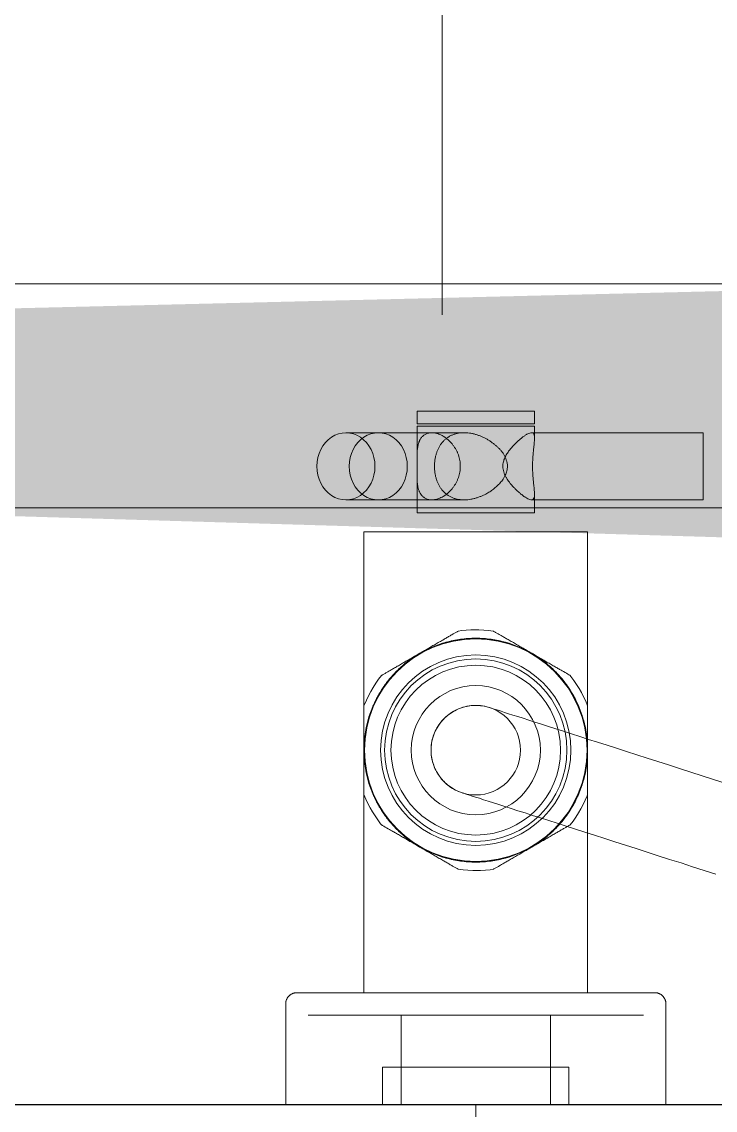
# Model space of a CAD drawing. Header units: metres. Extents: x 149 to 429, y -3 to 162.
# Drawn here: x 361.5015 to 361.5945, y 80.5949 to 80.7408 of the extents above; entities that cross this region are included whole.
import ezdxf

# ---------------------------------------------------------------- set-up
doc = ezdxf.new("R2010")
doc.units = ezdxf.units.M
doc.layers.add('1053_ARQ_BASE_MATADOURO_dwg', color=7, linetype='Continuous', lineweight=5, true_color=0x767676)
for name, color, linetype, lineweight in [('A-EQUIPAMENTOS', 7, 'Continuous', 5), ('A-PAREDE', 7, 'Continuous', 30), ('A-WALL', 7, 'Continuous', 9), ('A_lay', 7, 'Continuous', 5), ('P-PIPE', 7, 'Continuous', 5), ('P-PIPE-CNTR', 7, 'Continuous', 5), ('P-SANR-FIXT', 7, 'Continuous', 5)]:
    doc.layers.add(name, color=color, linetype=linetype, lineweight=lineweight)

# ---------------------------------------------------------------- blocks, each defined once
blk = doc.blocks.new('UT_Ducha higiênica - UT_Ducha higiênica-3627536-TÉRREO 1_20 - Dependente 2')
at = {"layer": 'P-SANR-FIXT', "color": 9, "true_color": 0xc0c0c0}
for p, q in [((-0.00787, 0.09294), (-0.00787, 0.09124)), ((-0.00787, 0.09294), (0.00787, 0.09294)), ((-0.00787, 0.09294), (0.00787, 0.09294)), ((0.00787, 0.09124), (0.00787, 0.09294)), ((-0.00787, 0.09124), (0.00787, 0.09124)), ((-0.00787, 0.09124), (0.00787, 0.09124)), ((-0.00787, 0.0909), (-0.00787, 0.0868)), ((-0.00787, 0.0909), (0.00787, 0.0909)), ((-0.00787, 0.0909), (0.00787, 0.0909)), ((-0.00692, 0.09124), (0.00692, 0.09124)), ((-0.00692, 0.09124), (0.00692, 0.09124)), ((0.00787, 0.08928), (0.00787, 0.0909)), ((-0.0059, 0.09004), (-0.01742, 0.09004)), ((-0.00157, 0.09004), (-0.01308, 0.09004)), ((0.0305, 0.09004), (0.00747, 0.09004)), ((0.0305, 0.08554), (0.0305, 0.09004)), ((0.0305, 0.08104), (0.0305, 0.08554)), ((-0.00787, 0.08428), (-0.00787, 0.0793)), ((0.00787, 0.0793), (0.00787, 0.0818)), ((-0.01742, 0.08104), (-0.0059, 0.08104)), ((-0.01308, 0.08104), (-0.00157, 0.08104)), ((0.00747, 0.08104), (0.0305, 0.08104)), ((-0.00787, 0.0793), (0.00787, 0.0793)), ((-0.00787, 0.0793), (0.00787, 0.0793)), ((-0.007, 0.0793), (0.007, 0.0793)), ((-0.007, 0.0793), (0.007, 0.0793)), ((-0.015, 0.07677), (-0.015, 0.0475)), ((0.015, 0.07677), (-0.015, 0.07677)), ((0.015, 0.07677), (-0.015, 0.07677)), ((-0.007, 0.07677), (0.007, 0.07677)), ((-0.007, 0.07677), (0.007, 0.07677)), ((0.015, 0.0475), (0.015, 0.07677)), ((-0.015, 0.0475), (-0.015, 0.015)), ((0.015, 0.015), (0.015, 0.0475)), ((-0.015, 0.015), (0.015, 0.015)), ((-0.015, 0.015), (0.015, 0.015)), ((-0.0255, 0.0135), (-0.0255, 0)), ((0.0255, 0), (0.0255, 0.0135)), ((-0.0225, 0.012), (0.0225, 0.012)), ((-0.0225, 0.012), (0.0225, 0.012)), ((-0.01, 0.012), (-0.01, 0)), ((0.01, 0.012), (-0.01, 0.012)), ((0.01, 0.012), (-0.01, 0.012)), ((0.01, 0), (0.01, 0.012)), ((-0.0125, 0.005), (-0.0125, 0)), ((0.0125, 0.005), (-0.0125, 0.005)), ((0.0125, 0.005), (-0.0125, 0.005)), ((0.0125, 0), (0.0125, 0.005)), ((-0.0125, 0), (0.0125, 0)), ((-0.0125, 0), (0.0125, 0)), ((-0.0255, 0), (0.0255, 0)), ((-0.0255, 0), (0.0255, 0)), ((-0.0225, 0), (0.0225, 0)), ((-0.0225, 0), (0.0225, 0)), ((-0.01, 0), (0.01, 0)), ((-0.01, 0), (0.01, 0))]:
    blk.add_line(p, q, dxfattribs=at)
at = {"layer": 'P-SANR-FIXT', "color": 9, "true_color": 0xc0c0c0, "flags": 128}
for points in [[(0, 0.06364), (-0.00065, 0.06362), (-0.00129, 0.06358), (-0.00193, 0.06352), (-0.00234, 0.06346)], [(0.00234, 0.06346), (0.0017, 0.06355), (0.00106, 0.0636), (0.00041, 0.06363), (0, 0.06364)], [(-0.01266, 0.05751), (-0.01305, 0.057), (-0.01341, 0.05647), (-0.01376, 0.05592), (-0.01409, 0.05537), (-0.01439, 0.0548), (-0.01467, 0.05421), (-0.01493, 0.05362), (-0.015, 0.05345)], [(0.015, 0.05345), (0.01475, 0.05405), (0.01447, 0.05463), (0.01418, 0.05521), (0.01386, 0.05577), (0.01351, 0.05632), (0.01315, 0.05685), (0.01277, 0.05737), (0.01266, 0.05751)], [(-0.006, 0.0475), (-0.006, 0.04774), (-0.00598, 0.04798), (-0.00596, 0.04822), (-0.00592, 0.04846), (-0.00588, 0.04869), (-0.00583, 0.04893), (-0.00577, 0.04916), (-0.0057, 0.04939), (-0.00562, 0.04961), (-0.00553, 0.04984), (-0.00543, 0.05006), (-0.00532, 0.05027), (-0.00521, 0.05048), (-0.00508, 0.05069), (-0.00495, 0.05089), (-0.00481, 0.05108), (-0.00467, 0.05127), (-0.00451, 0.05146), (-0.00435, 0.05163), (-0.00418, 0.0518), (-0.004, 0.05197), (-0.00382, 0.05212), (-0.00363, 0.05227), (-0.00344, 0.05242), (-0.00324, 0.05255), (-0.00304, 0.05267), (-0.00283, 0.05279), (-0.00261, 0.0529), (-0.0024, 0.053), (-0.00217, 0.05309), (-0.00195, 0.05317), (-0.00172, 0.05325), (-0.00149, 0.05331), (-0.00126, 0.05337), (-0.00102, 0.05341), (-0.00078, 0.05345), (-0.00054, 0.05348), (-0.0003, 0.05349), (-0.00006, 0.0535), (0.00018, 0.0535), (0.00041, 0.05349), (0.00065, 0.05346), (0.00089, 0.05343), (0.00113, 0.05339), (0.00136, 0.05334), (0.0016, 0.05328), (0.00183, 0.05322)], [(0.00183, 0.05321), (0.00186, 0.0532), (0.00196, 0.05317), (0.00212, 0.05312), (0.00234, 0.05305), (0.00263, 0.05296), (0.00298, 0.05285), (0.00339, 0.05272), (0.00386, 0.05256), (0.00439, 0.05239), (0.00499, 0.0522), (0.00564, 0.05199), (0.00635, 0.05177), (0.00712, 0.05152), (0.00794, 0.05126), (0.00882, 0.05098), (0.00975, 0.05068), (0.01073, 0.05036), (0.01176, 0.05003), (0.01284, 0.04969), (0.01396, 0.04933), (0.01513, 0.04895), (0.01634, 0.04857), (0.0176, 0.04816), (0.01889, 0.04775), (0.02022, 0.04732), (0.02158, 0.04689), (0.02298, 0.04644), (0.0244, 0.04598), (0.02586, 0.04552), (0.02734, 0.04504), (0.02884, 0.04456), (0.03036, 0.04408), (0.0319, 0.04358), (0.03346, 0.04308)], [(-0.00183, 0.04179), (-0.00206, 0.04186), (-0.00228, 0.04195), (-0.0025, 0.04205), (-0.00272, 0.04215), (-0.00293, 0.04226), (-0.00314, 0.04238), (-0.00334, 0.04251), (-0.00353, 0.04265), (-0.00373, 0.0428), (-0.00391, 0.04295), (-0.00409, 0.04311), (-0.00426, 0.04328), (-0.00443, 0.04345), (-0.00459, 0.04363), (-0.00474, 0.04382), (-0.00488, 0.04401), (-0.00502, 0.04421), (-0.00514, 0.04441), (-0.00526, 0.04462), (-0.00537, 0.04483), (-0.00548, 0.04505), (-0.00557, 0.04527), (-0.00565, 0.04549), (-0.00573, 0.04572), (-0.0058, 0.04595), (-0.00585, 0.04619), (-0.0059, 0.04642), (-0.00594, 0.04666), (-0.00597, 0.0469), (-0.00599, 0.04714), (-0.006, 0.04738), (-0.006, 0.0475)], [(-0.015, 0.04155), (-0.01475, 0.04095), (-0.01447, 0.04037), (-0.01418, 0.03979), (-0.01386, 0.03923), (-0.01351, 0.03868), (-0.01315, 0.03815), (-0.01277, 0.03763), (-0.01266, 0.03749)], [(0.03222, 0.03088), (0.03065, 0.03138), (0.02908, 0.03188), (0.02753, 0.03238), (0.026, 0.03287), (0.02448, 0.03336), (0.02299, 0.03384), (0.02152, 0.03431), (0.02008, 0.03477), (0.01867, 0.03522), (0.01729, 0.03566), (0.01594, 0.03609), (0.01463, 0.03651), (0.01336, 0.03692), (0.01212, 0.03732), (0.01093, 0.0377), (0.00978, 0.03807), (0.00867, 0.03842), (0.00762, 0.03876), (0.00661, 0.03908), (0.00565, 0.03939), (0.00475, 0.03968), (0.00389, 0.03995), (0.0031, 0.04021), (0.00236, 0.04045), (0.00167, 0.04066), (0.00105, 0.04086), (0.00048, 0.04105), (-0.00002, 0.04121), (-0.00047, 0.04135), (-0.00085, 0.04147), (-0.00117, 0.04158), (-0.00143, 0.04166), (-0.00162, 0.04172), (-0.00175, 0.04176), (-0.00182, 0.04178)], [(0.01266, 0.03749), (0.01305, 0.038), (0.01341, 0.03853), (0.01376, 0.03908), (0.01409, 0.03963), (0.01439, 0.0402), (0.01467, 0.04079), (0.01493, 0.04138), (0.015, 0.04155)], [(-0.00234, 0.03154), (-0.0017, 0.03145), (-0.00106, 0.0314), (-0.00041, 0.03137), (0, 0.03136)], [(0, 0.03136), (0.00065, 0.03138), (0.00129, 0.03142), (0.00193, 0.03148), (0.00234, 0.03154)], [(-0.0255, 0.0135), (-0.0255, 0.01356), (-0.0255, 0.01362), (-0.02549, 0.01368), (-0.02548, 0.01374), (-0.02547, 0.0138), (-0.02546, 0.01386), (-0.02544, 0.01391), (-0.02542, 0.01397), (-0.0254, 0.01403), (-0.02538, 0.01408), (-0.02536, 0.01414), (-0.02533, 0.01419), (-0.0253, 0.01425), (-0.02527, 0.0143), (-0.02524, 0.01435), (-0.0252, 0.0144), (-0.02517, 0.01444), (-0.02513, 0.01449), (-0.02509, 0.01453), (-0.02505, 0.01458), (-0.025, 0.01462), (-0.02496, 0.01466), (-0.02491, 0.01469), (-0.02486, 0.01473), (-0.02481, 0.01476), (-0.02476, 0.01479), (-0.02471, 0.01482), (-0.02465, 0.01485), (-0.0246, 0.01488), (-0.02454, 0.0149), (-0.02449, 0.01492), (-0.02443, 0.01494), (-0.02437, 0.01495), (-0.02431, 0.01497), (-0.02425, 0.01498), (-0.0242, 0.01499), (-0.02414, 0.01499), (-0.02408, 0.015), (-0.02402, 0.015)], [(0.02398, 0.015), (0.02392, 0.015), (0.02383, 0.015), (0.02369, 0.015), (0.02352, 0.015), (0.02331, 0.015), (0.02307, 0.015), (0.02278, 0.015), (0.02246, 0.015), (0.02211, 0.015), (0.02171, 0.015), (0.02129, 0.015), (0.02083, 0.015), (0.02033, 0.015), (0.01981, 0.015), (0.01925, 0.015), (0.01866, 0.015), (0.01804, 0.015), (0.0174, 0.015), (0.01672, 0.015), (0.01602, 0.015), (0.01529, 0.015), (0.01454, 0.015), (0.01376, 0.015), (0.01297, 0.015), (0.01215, 0.015), (0.01131, 0.015), (0.01046, 0.015), (0.00958, 0.015), (0.0087, 0.015), (0.0078, 0.015), (0.00688, 0.015), (0.00596, 0.015), (0.00502, 0.015), (0.00408, 0.015), (0.00313, 0.015), (0.00218, 0.015), (0.00122, 0.015), (0.00026, 0.015), (-0.0007, 0.015), (-0.00166, 0.015), (-0.00262, 0.015), (-0.00357, 0.015), (-0.00451, 0.015), (-0.00545, 0.015), (-0.00638, 0.015), (-0.0073, 0.015), (-0.00821, 0.015), (-0.00911, 0.015), (-0.00999, 0.015), (-0.01085, 0.015), (-0.0117, 0.015), (-0.01253, 0.015), (-0.01334, 0.015), (-0.01412, 0.015), (-0.01489, 0.015), (-0.01563, 0.015), (-0.01635, 0.015), (-0.01704, 0.015), (-0.0177, 0.015), (-0.01833, 0.015), (-0.01894, 0.015), (-0.01951, 0.015), (-0.02005, 0.015), (-0.02057, 0.015), (-0.02104, 0.015), (-0.02149, 0.015), (-0.0219, 0.015), (-0.02227, 0.015), (-0.02261, 0.015), (-0.02292, 0.015), (-0.02318, 0.015), (-0.02341, 0.015), (-0.02361, 0.015), (-0.02376, 0.015), (-0.02388, 0.015), (-0.02395, 0.015), (-0.02399, 0.015)], [(-0.02398, 0.015), (-0.02392, 0.015), (-0.02383, 0.015), (-0.02369, 0.015), (-0.02352, 0.015), (-0.02331, 0.015), (-0.02307, 0.015), (-0.02278, 0.015), (-0.02246, 0.015), (-0.02211, 0.015), (-0.02171, 0.015), (-0.02129, 0.015), (-0.02083, 0.015), (-0.02033, 0.015), (-0.01981, 0.015), (-0.01925, 0.015), (-0.01866, 0.015), (-0.01804, 0.015), (-0.0174, 0.015), (-0.01672, 0.015), (-0.01602, 0.015), (-0.01529, 0.015), (-0.01454, 0.015), (-0.01376, 0.015), (-0.01297, 0.015), (-0.01215, 0.015), (-0.01131, 0.015), (-0.01046, 0.015), (-0.00958, 0.015), (-0.0087, 0.015), (-0.0078, 0.015), (-0.00688, 0.015), (-0.00596, 0.015), (-0.00502, 0.015), (-0.00408, 0.015), (-0.00313, 0.015), (-0.00218, 0.015), (-0.00122, 0.015), (-0.00026, 0.015), (0.0007, 0.015), (0.00166, 0.015), (0.00262, 0.015), (0.00357, 0.015), (0.00451, 0.015), (0.00545, 0.015), (0.00638, 0.015), (0.0073, 0.015), (0.00821, 0.015), (0.00911, 0.015), (0.00999, 0.015), (0.01085, 0.015), (0.0117, 0.015), (0.01253, 0.015), (0.01334, 0.015), (0.01412, 0.015), (0.01489, 0.015), (0.01563, 0.015), (0.01635, 0.015), (0.01704, 0.015), (0.0177, 0.015), (0.01833, 0.015), (0.01894, 0.015), (0.01951, 0.015), (0.02005, 0.015), (0.02057, 0.015), (0.02104, 0.015), (0.02149, 0.015), (0.0219, 0.015), (0.02227, 0.015), (0.02261, 0.015), (0.02292, 0.015), (0.02318, 0.015), (0.02341, 0.015), (0.02361, 0.015), (0.02376, 0.015), (0.02388, 0.015), (0.02395, 0.015), (0.02399, 0.015)], [(0.024, 0.015), (0.02406, 0.015), (0.02412, 0.015), (0.02418, 0.01499), (0.02424, 0.01498), (0.0243, 0.01497), (0.02436, 0.01496), (0.02441, 0.01494), (0.02447, 0.01492), (0.02453, 0.0149), (0.02458, 0.01488), (0.02464, 0.01486), (0.02469, 0.01483), (0.02475, 0.0148), (0.0248, 0.01477), (0.02485, 0.01474), (0.0249, 0.0147), (0.02494, 0.01467), (0.02499, 0.01463), (0.02503, 0.01459), (0.02508, 0.01455), (0.02512, 0.0145), (0.02516, 0.01446), (0.02519, 0.01441), (0.02523, 0.01436), (0.02526, 0.01431), (0.02529, 0.01426), (0.02532, 0.01421), (0.02535, 0.01415), (0.02538, 0.0141), (0.0254, 0.01404), (0.02542, 0.01399), (0.02544, 0.01393), (0.02545, 0.01387), (0.02547, 0.01381), (0.02548, 0.01375), (0.02549, 0.0137), (0.02549, 0.01364), (0.0255, 0.01358), (0.0255, 0.01352)]]:
    blk.add_lwpolyline(points, dxfattribs=at)
at = {"layer": 'P-SANR-FIXT', "color": 9, "true_color": 0xc0c0c0}
for radius, start, end in [(0.015, 90, 270), (0.015, 90, 270), (0.01492, 90, 270), (0.01492, 90, 270), (0.015, 270, 90), (0.015, 270, 90), (0.01492, 270, 90), (0.01492, 270, 90), (0.01276, 90, 270), (0.01276, 90, 270), (0.01276, 270, 90), (0.01276, 270, 90), (0.01223, 90, 270), (0.01223, 90, 270), (0.01138, 90, 270), (0.01138, 90, 270), (0.01223, 270, 90), (0.01223, 270, 90), (0.01138, 270, 90), (0.01138, 270, 90), (0.00866, 90, 270), (0.00866, 90, 270), (0.00866, 270, 90), (0.00866, 270, 90), (0.006, 90, 180), (0.006, 0, 90), (0.006, 180, 270), (0.006, 270, 360)]:
    blk.add_arc((0, 0.0475), radius, start, end, dxfattribs=at)
for centre, start_param, end_param in [((-0.01742, 0.08554), 4.712389, 7.853982), ((-0.01308, 0.08554), 4.712389, 7.853982), ((-0.01742, 0.08554), 1.570796, 4.712389), ((-0.01308, 0.08554), 1.570796, 4.712389)]:
    blk.add_ellipse(centre, major_axis=(0, 0.0045), ratio=0.866025, start_param=start_param, end_param=end_param, dxfattribs=at)
for points, knots in [([(-0.00787, 0.0868), (-0.00788, 0.08702), (-0.00788, 0.08733), (-0.00785, 0.08772), (-0.00781, 0.08799), (-0.00777, 0.08825), (-0.00772, 0.08849), (-0.00766, 0.08868), (-0.00761, 0.08882), (-0.00757, 0.08893), (-0.00752, 0.08903), (-0.00745, 0.08916), (-0.00736, 0.08931), (-0.00723, 0.08948), (-0.00707, 0.08963), (-0.0069, 0.08976), (-0.00672, 0.08987), (-0.00652, 0.08995), (-0.00629, 0.09001), (-0.00605, 0.09004), (-0.00571, 0.09005), (-0.00525, 0.08998), (-0.00477, 0.0898), (-0.00443, 0.08962), (-0.00423, 0.0895), (-0.00405, 0.08937), (-0.00382, 0.08919), (-0.00355, 0.08895), (-0.00333, 0.08873), (-0.00317, 0.08854), (-0.00306, 0.0884), (-0.00295, 0.08824), (-0.00281, 0.08803), (-0.00264, 0.08776), (-0.00247, 0.08742), (-0.00233, 0.08706), (-0.00222, 0.08669), (-0.00211, 0.08619), (-0.00208, 0.0858), (-0.00208, 0.08554)], [0, 0, 0, 0, 0.055556, 0.083333, 0.111111, 0.138889, 0.166667, 0.194444, 0.208333, 0.222222, 0.236111, 0.25, 0.277778, 0.305556, 0.333333, 0.361111, 0.388889, 0.416667, 0.444444, 0.472222, 0.5, 0.555556, 0.611111, 0.638889, 0.652778, 0.666667, 0.694444, 0.722222, 0.75, 0.763889, 0.777778, 0.791667, 0.805556, 0.833333, 0.861111, 0.888889, 0.916667, 0.944444, 1, 1, 1, 1]), ([(0.00426, 0.08554), (0.00424, 0.08583), (0.00415, 0.08624), (0.00398, 0.08669), (0.00386, 0.08694), (0.00376, 0.08712), (0.00366, 0.08729), (0.0035, 0.08751), (0.00328, 0.08776), (0.00304, 0.08801), (0.00285, 0.08819), (0.00269, 0.08833), (0.00254, 0.08846), (0.00232, 0.08863), (0.00205, 0.08883), (0.00176, 0.08902), (0.00152, 0.08916), (0.00133, 0.08926), (0.00115, 0.08936), (0.00089, 0.08948), (0.00057, 0.08962), (0.00017, 0.08976), (-0.00024, 0.08988), (-0.00065, 0.08997), (-0.00121, 0.09004), (-0.00191, 0.09006), (-0.00257, 0.08994), (-0.00308, 0.08978), (-0.00344, 0.08961), (-0.00377, 0.08942), (-0.00407, 0.08918), (-0.00431, 0.08896), (-0.00448, 0.08877), (-0.0046, 0.08861), (-0.00472, 0.08846), (-0.00486, 0.08824), (-0.00502, 0.08795), (-0.00518, 0.08758), (-0.00531, 0.0872), (-0.00542, 0.0868), (-0.00552, 0.08625), (-0.00554, 0.08583), (-0.00554, 0.08554)], [0, 0, 0, 0, 0.055556, 0.083333, 0.097222, 0.111111, 0.125, 0.138889, 0.166667, 0.194444, 0.208333, 0.222222, 0.236111, 0.25, 0.277778, 0.305556, 0.319444, 0.333333, 0.347222, 0.361111, 0.388889, 0.416667, 0.444444, 0.472222, 0.5, 0.555556, 0.611111, 0.638889, 0.666667, 0.694444, 0.722222, 0.75, 0.763889, 0.777778, 0.791667, 0.805556, 0.833333, 0.861111, 0.888889, 0.916667, 0.944444, 1, 1, 1, 1]), ([(0.00361, 0.08554), (0.00363, 0.08575), (0.00367, 0.08605), (0.00378, 0.08643), (0.00388, 0.0867), (0.00401, 0.08696), (0.00416, 0.0872), (0.00432, 0.08744), (0.00449, 0.08766), (0.00466, 0.08788), (0.00483, 0.08808), (0.00501, 0.08828), (0.00519, 0.08847), (0.00537, 0.08865), (0.00555, 0.08882), (0.00573, 0.08898), (0.0059, 0.08913), (0.00607, 0.08928), (0.00624, 0.08941), (0.0064, 0.08953), (0.00656, 0.08964), (0.00671, 0.08975), (0.00691, 0.08986), (0.00713, 0.08997), (0.00737, 0.09004), (0.00763, 0.09005), (0.00783, 0.08986), (0.00788, 0.08951), (0.00787, 0.08928)], [0, 0, 0, 0, 0.055556, 0.083333, 0.111111, 0.138889, 0.166667, 0.194444, 0.222222, 0.25, 0.277778, 0.305556, 0.333333, 0.361111, 0.388889, 0.416667, 0.444444, 0.472222, 0.5, 0.527778, 0.555556, 0.583333, 0.611111, 0.666667, 0.722222, 0.777778, 0.888889, 1, 1, 1, 1]), ([(0.00787, 0.08928), (0.00787, 0.08918), (0.00786, 0.08896), (0.00784, 0.08864), (0.00781, 0.08836), (0.00779, 0.08814), (0.00776, 0.0879), (0.00774, 0.08767), (0.00771, 0.08742), (0.00768, 0.08708), (0.00763, 0.08646), (0.00762, 0.08591), (0.00762, 0.08554)], [0, 0, 0, 0, 0.125, 0.25, 0.3125, 0.375, 0.4375, 0.5, 0.5625, 0.625, 0.75, 1, 1, 1, 1]), ([(-0.00208, 0.08554), (-0.00208, 0.08528), (-0.00211, 0.0849), (-0.00222, 0.08439), (-0.00233, 0.08403), (-0.00247, 0.08367), (-0.00264, 0.08332), (-0.00281, 0.08305), (-0.00295, 0.08284), (-0.00306, 0.08269), (-0.00317, 0.08254), (-0.00333, 0.08235), (-0.00355, 0.08213), (-0.00377, 0.08193), (-0.00395, 0.08179), (-0.00409, 0.08168), (-0.00423, 0.08159), (-0.00443, 0.08147), (-0.00477, 0.08129), (-0.00525, 0.08111), (-0.00571, 0.08104), (-0.00605, 0.08104), (-0.00629, 0.08108), (-0.00652, 0.08113), (-0.00672, 0.08122), (-0.00687, 0.08131), (-0.00699, 0.08139), (-0.00709, 0.08147), (-0.00719, 0.08157), (-0.00733, 0.08173), (-0.00744, 0.08191), (-0.00754, 0.0821), (-0.00764, 0.08231), (-0.00772, 0.08259), (-0.00778, 0.08289), (-0.00782, 0.08316), (-0.00786, 0.08344), (-0.00788, 0.08381), (-0.00788, 0.08412), (-0.00787, 0.08428)], [0, 0, 0, 0, 0.055556, 0.083333, 0.111111, 0.138889, 0.166667, 0.194444, 0.208333, 0.222222, 0.236111, 0.25, 0.277778, 0.305556, 0.319444, 0.333333, 0.347222, 0.361111, 0.388889, 0.444444, 0.5, 0.527778, 0.555556, 0.583333, 0.611111, 0.638889, 0.652778, 0.666667, 0.6875, 0.708333, 0.75, 0.770833, 0.791667, 0.833333, 0.875, 0.895833, 0.916667, 0.958333, 1, 1, 1, 1]), ([(-0.00554, 0.08554), (-0.00554, 0.08526), (-0.00552, 0.08484), (-0.00542, 0.08429), (-0.00531, 0.08389), (-0.00518, 0.0835), (-0.00502, 0.08314), (-0.00486, 0.08285), (-0.00472, 0.08263), (-0.0046, 0.08247), (-0.00448, 0.08232), (-0.00431, 0.08213), (-0.00407, 0.0819), (-0.00377, 0.08167), (-0.00344, 0.08147), (-0.00308, 0.08131), (-0.00257, 0.08114), (-0.00191, 0.08103), (-0.00121, 0.08104), (-0.00065, 0.08112), (-0.00024, 0.08121), (0.00017, 0.08133), (0.00057, 0.08147), (0.00089, 0.08161), (0.00115, 0.08173), (0.00136, 0.08184), (0.00161, 0.08198), (0.00196, 0.08219), (0.0023, 0.08243), (0.00262, 0.08269), (0.00292, 0.08296), (0.00329, 0.08332), (0.00359, 0.08369), (0.0038, 0.08404), (0.00399, 0.0844), (0.00417, 0.08491), (0.00424, 0.08533), (0.00426, 0.08554)], [0, 0, 0, 0, 0.055556, 0.083333, 0.111111, 0.138889, 0.166667, 0.194444, 0.208333, 0.222222, 0.236111, 0.25, 0.277778, 0.305556, 0.333333, 0.361111, 0.388889, 0.444444, 0.5, 0.527778, 0.555556, 0.583333, 0.611111, 0.638889, 0.652778, 0.666667, 0.6875, 0.708333, 0.75, 0.770833, 0.791667, 0.833333, 0.875, 0.890625, 0.916667, 0.958333, 1, 1, 1, 1]), ([(0.00787, 0.0818), (0.00788, 0.08158), (0.00783, 0.08122), (0.00763, 0.08104), (0.00737, 0.08104), (0.00713, 0.08111), (0.00691, 0.08122), (0.00671, 0.08134), (0.00655, 0.08145), (0.00636, 0.08158), (0.00616, 0.08174), (0.00598, 0.08189), (0.00584, 0.08201), (0.00569, 0.08214), (0.0055, 0.08231), (0.00532, 0.08249), (0.00517, 0.08264), (0.00502, 0.0828), (0.00483, 0.083), (0.00465, 0.08321), (0.00451, 0.0834), (0.00437, 0.08358), (0.0042, 0.08382), (0.00404, 0.08408), (0.00393, 0.08429), (0.00383, 0.08451), (0.0037, 0.08492), (0.00363, 0.08529), (0.00361, 0.08554)], [0, 0, 0, 0, 0.111111, 0.222222, 0.277778, 0.333333, 0.388889, 0.416667, 0.444444, 0.479167, 0.513889, 0.548611, 0.565972, 0.583333, 0.618056, 0.652778, 0.670139, 0.6875, 0.722222, 0.756944, 0.774306, 0.791667, 0.826389, 0.861111, 0.878472, 0.895833, 0.930556, 1, 1, 1, 1]), ([(0.00762, 0.08554), (0.00762, 0.08517), (0.00763, 0.08462), (0.00768, 0.08401), (0.00771, 0.08367), (0.00774, 0.08342), (0.00776, 0.08318), (0.00779, 0.08295), (0.00781, 0.08273), (0.00784, 0.08245), (0.00786, 0.08213), (0.00787, 0.0819), (0.00787, 0.0818)], [0, 0, 0, 0, 0.25, 0.375, 0.4375, 0.5, 0.5625, 0.625, 0.6875, 0.75, 0.875, 1, 1, 1, 1]), ([(-0.0025, 0.06338), (-0.00272, 0.06325), (-0.00308, 0.06304), (-0.00357, 0.06276), (-0.00387, 0.06259), (-0.0041, 0.06245), (-0.00435, 0.06231), (-0.0047, 0.06211), (-0.00516, 0.06184), (-0.00565, 0.06156), (-0.00603, 0.06134), (-0.00641, 0.06112), (-0.00689, 0.06084), (-0.00747, 0.0605), (-0.00796, 0.06022), (-0.00835, 0.06), (-0.00864, 0.05983), (-0.00893, 0.05967), (-0.00932, 0.05944), (-0.00982, 0.05915), (-0.0103, 0.05887), (-0.01066, 0.05867), (-0.01091, 0.05852), (-0.01114, 0.05839), (-0.01144, 0.05821), (-0.01179, 0.05801), (-0.01217, 0.05779), (-0.0124, 0.05766), (-0.0125, 0.0576)], [0, 0, 0, 0, 0.1, 0.15, 0.175, 0.2, 0.225, 0.25, 0.3, 0.35, 0.375, 0.4, 0.45, 0.5, 0.55, 0.575, 0.6, 0.625, 0.65, 0.7, 0.75, 0.775, 0.8, 0.825, 0.85, 0.9, 0.95, 1, 1, 1, 1]), ([(-0.0125, 0.0576), (-0.0124, 0.05766), (-0.01217, 0.05779), (-0.01179, 0.05801), (-0.01144, 0.05821), (-0.01114, 0.05839), (-0.01091, 0.05852), (-0.01066, 0.05867), (-0.0103, 0.05887), (-0.00982, 0.05915), (-0.00932, 0.05944), (-0.00893, 0.05967), (-0.00864, 0.05983), (-0.00835, 0.06), (-0.00796, 0.06022), (-0.00747, 0.0605), (-0.00689, 0.06084), (-0.00641, 0.06112), (-0.00603, 0.06134), (-0.00565, 0.06156), (-0.00516, 0.06184), (-0.0047, 0.06211), (-0.00435, 0.06231), (-0.0041, 0.06245), (-0.00387, 0.06259), (-0.00357, 0.06276), (-0.00308, 0.06304), (-0.00272, 0.06325), (-0.0025, 0.06338)], [0, 0, 0, 0, 0.05, 0.1, 0.15, 0.175, 0.2, 0.225, 0.25, 0.3, 0.35, 0.375, 0.4, 0.425, 0.45, 0.5, 0.55, 0.6, 0.625, 0.65, 0.7, 0.75, 0.775, 0.8, 0.825, 0.85, 0.9, 1, 1, 1, 1]), ([(0.0125, 0.0576), (0.01228, 0.05773), (0.01192, 0.05794), (0.01143, 0.05822), (0.01113, 0.05839), (0.0109, 0.05853), (0.01065, 0.05867), (0.0103, 0.05887), (0.00984, 0.05914), (0.00935, 0.05942), (0.00897, 0.05964), (0.00859, 0.05986), (0.00811, 0.06014), (0.00753, 0.06048), (0.00704, 0.06076), (0.00665, 0.06098), (0.00636, 0.06115), (0.00607, 0.06131), (0.00568, 0.06154), (0.00518, 0.06183), (0.0047, 0.06211), (0.00434, 0.06231), (0.00409, 0.06246), (0.00386, 0.06259), (0.00356, 0.06277), (0.00321, 0.06297), (0.00283, 0.06319), (0.0026, 0.06332), (0.0025, 0.06338)], [0, 0, 0, 0, 0.1, 0.15, 0.175, 0.2, 0.225, 0.25, 0.3, 0.35, 0.375, 0.4, 0.45, 0.5, 0.55, 0.575, 0.6, 0.625, 0.65, 0.7, 0.75, 0.775, 0.8, 0.825, 0.85, 0.9, 0.95, 1, 1, 1, 1]), ([(0.0025, 0.06338), (0.0026, 0.06332), (0.00283, 0.06319), (0.00321, 0.06297), (0.00356, 0.06277), (0.00386, 0.06259), (0.00409, 0.06246), (0.00434, 0.06231), (0.0047, 0.06211), (0.00518, 0.06183), (0.00568, 0.06154), (0.00607, 0.06131), (0.00636, 0.06115), (0.00665, 0.06098), (0.00704, 0.06076), (0.00753, 0.06048), (0.00811, 0.06014), (0.00859, 0.05986), (0.00897, 0.05964), (0.00935, 0.05942), (0.00984, 0.05914), (0.0103, 0.05887), (0.01065, 0.05867), (0.0109, 0.05853), (0.01113, 0.05839), (0.01143, 0.05822), (0.01192, 0.05794), (0.01228, 0.05773), (0.0125, 0.0576)], [0, 0, 0, 0, 0.05, 0.1, 0.15, 0.175, 0.2, 0.225, 0.25, 0.3, 0.35, 0.375, 0.4, 0.425, 0.45, 0.5, 0.55, 0.6, 0.625, 0.65, 0.7, 0.75, 0.775, 0.8, 0.825, 0.85, 0.9, 1, 1, 1, 1]), ([(0, 0.0625), (-0.0007, 0.0625), (-0.00172, 0.06243), (-0.00304, 0.0622), (-0.00401, 0.06197), (-0.00494, 0.06167), (-0.00584, 0.06133), (-0.0067, 0.06093), (-0.00752, 0.06049), (-0.00829, 0.06001), (-0.00901, 0.0595), (-0.00969, 0.05896), (-0.01033, 0.05839), (-0.01092, 0.0578), (-0.01165, 0.05698), (-0.01229, 0.05613), (-0.01285, 0.05525), (-0.01336, 0.05436), (-0.01411, 0.05275), (-0.01482, 0.05039), (-0.015, 0.04846), (-0.015, 0.0475)], [0, 0, 0, 0, 0.071429, 0.107143, 0.142857, 0.178571, 0.214286, 0.25, 0.285714, 0.321429, 0.357143, 0.392857, 0.428571, 0.464286, 0.5, 0.571429, 0.607143, 0.642857, 0.714286, 0.857143, 1, 1, 1, 1]), ([(-0.015, 0.0475), (-0.015, 0.04846), (-0.01482, 0.05039), (-0.01411, 0.05275), (-0.01336, 0.05436), (-0.01285, 0.05525), (-0.01243, 0.05591), (-0.01197, 0.05656), (-0.01146, 0.05718), (-0.01092, 0.0578), (-0.01033, 0.05839), (-0.00969, 0.05896), (-0.00901, 0.0595), (-0.00829, 0.06001), (-0.00752, 0.06049), (-0.0067, 0.06093), (-0.00584, 0.06133), (-0.00494, 0.06167), (-0.00401, 0.06197), (-0.00304, 0.0622), (-0.00172, 0.06243), (-0.0007, 0.0625), (0, 0.0625)], [0, 0, 0, 0, 0.142857, 0.285714, 0.357143, 0.392857, 0.428571, 0.464286, 0.5, 0.535714, 0.571429, 0.607143, 0.642857, 0.678571, 0.714286, 0.75, 0.785714, 0.821429, 0.857143, 0.892857, 0.928571, 1, 1, 1, 1]), ([(0, 0.0625), (0.0007, 0.0625), (0.00172, 0.06243), (0.00304, 0.0622), (0.00401, 0.06197), (0.00494, 0.06167), (0.00584, 0.06133), (0.0067, 0.06093), (0.00752, 0.06049), (0.00829, 0.06001), (0.00901, 0.0595), (0.00969, 0.05896), (0.01033, 0.05839), (0.01092, 0.0578), (0.01165, 0.05698), (0.01229, 0.05613), (0.01285, 0.05525), (0.01336, 0.05436), (0.01411, 0.05275), (0.01482, 0.05039), (0.015, 0.04846), (0.015, 0.0475)], [0, 0, 0, 0, 0.071429, 0.107143, 0.142857, 0.178571, 0.214286, 0.25, 0.285714, 0.321429, 0.357143, 0.392857, 0.428571, 0.464286, 0.5, 0.571429, 0.607143, 0.642857, 0.714286, 0.857143, 1, 1, 1, 1]), ([(0.015, 0.0475), (0.015, 0.04846), (0.01482, 0.05039), (0.01411, 0.05275), (0.01336, 0.05436), (0.01285, 0.05525), (0.01243, 0.05591), (0.01197, 0.05656), (0.01146, 0.05718), (0.01092, 0.0578), (0.01033, 0.05839), (0.00969, 0.05896), (0.00901, 0.0595), (0.00829, 0.06001), (0.00752, 0.06049), (0.0067, 0.06093), (0.00584, 0.06133), (0.00494, 0.06167), (0.00401, 0.06197), (0.00304, 0.0622), (0.00172, 0.06243), (0.0007, 0.0625), (0, 0.0625)], [0, 0, 0, 0, 0.142857, 0.285714, 0.357143, 0.392857, 0.428571, 0.464286, 0.5, 0.535714, 0.571429, 0.607143, 0.642857, 0.678571, 0.714286, 0.75, 0.785714, 0.821429, 0.857143, 0.892857, 0.928571, 1, 1, 1, 1]), ([(-0.015, 0.05327), (-0.015, 0.05302), (-0.015, 0.05261), (-0.015, 0.05204), (-0.015, 0.0517), (-0.015, 0.05143), (-0.015, 0.05114), (-0.015, 0.05074), (-0.015, 0.0502), (-0.015, 0.04964), (-0.015, 0.04919), (-0.015, 0.04876), (-0.015, 0.0482), (-0.015, 0.04753), (-0.015, 0.04697), (-0.015, 0.04652), (-0.015, 0.04619), (-0.015, 0.04585), (-0.015, 0.04539), (-0.015, 0.04482), (-0.015, 0.04427), (-0.015, 0.04385), (-0.015, 0.04356), (-0.015, 0.04329), (-0.015, 0.04295), (-0.015, 0.04254), (-0.015, 0.04211), (-0.015, 0.04185), (-0.015, 0.04173)], [0, 0, 0, 0, 0.1, 0.15, 0.175, 0.2, 0.225, 0.25, 0.3, 0.35, 0.375, 0.4, 0.45, 0.5, 0.55, 0.575, 0.6, 0.625, 0.65, 0.7, 0.75, 0.775, 0.8, 0.825, 0.85, 0.9, 0.95, 1, 1, 1, 1]), ([(-0.015, 0.04173), (-0.015, 0.04185), (-0.015, 0.04211), (-0.015, 0.04254), (-0.015, 0.04295), (-0.015, 0.04329), (-0.015, 0.04356), (-0.015, 0.04385), (-0.015, 0.04427), (-0.015, 0.04482), (-0.015, 0.04539), (-0.015, 0.04585), (-0.015, 0.04619), (-0.015, 0.04652), (-0.015, 0.04697), (-0.015, 0.04753), (-0.015, 0.0482), (-0.015, 0.04876), (-0.015, 0.04919), (-0.015, 0.04964), (-0.015, 0.0502), (-0.015, 0.05074), (-0.015, 0.05114), (-0.015, 0.05143), (-0.015, 0.0517), (-0.015, 0.05204), (-0.015, 0.05261), (-0.015, 0.05302), (-0.015, 0.05327)], [0, 0, 0, 0, 0.05, 0.1, 0.15, 0.175, 0.2, 0.225, 0.25, 0.3, 0.35, 0.375, 0.4, 0.425, 0.45, 0.5, 0.55, 0.6, 0.625, 0.65, 0.7, 0.75, 0.775, 0.8, 0.825, 0.85, 0.9, 1, 1, 1, 1]), ([(0.015, 0.04173), (0.015, 0.04198), (0.015, 0.04239), (0.015, 0.04296), (0.015, 0.0433), (0.015, 0.04357), (0.015, 0.04386), (0.015, 0.04426), (0.015, 0.0448), (0.015, 0.04536), (0.015, 0.04581), (0.015, 0.04624), (0.015, 0.0468), (0.015, 0.04747), (0.015, 0.04803), (0.015, 0.04848), (0.015, 0.04881), (0.015, 0.04915), (0.015, 0.04961), (0.015, 0.05018), (0.015, 0.05073), (0.015, 0.05115), (0.015, 0.05144), (0.015, 0.05171), (0.015, 0.05205), (0.015, 0.05246), (0.015, 0.05289), (0.015, 0.05315), (0.015, 0.05327)], [0, 0, 0, 0, 0.1, 0.15, 0.175, 0.2, 0.225, 0.25, 0.3, 0.35, 0.375, 0.4, 0.45, 0.5, 0.55, 0.575, 0.6, 0.625, 0.65, 0.7, 0.75, 0.775, 0.8, 0.825, 0.85, 0.9, 0.95, 1, 1, 1, 1]), ([(0.015, 0.05327), (0.015, 0.05315), (0.015, 0.05289), (0.015, 0.05246), (0.015, 0.05205), (0.015, 0.05171), (0.015, 0.05144), (0.015, 0.05115), (0.015, 0.05073), (0.015, 0.05018), (0.015, 0.04961), (0.015, 0.04915), (0.015, 0.04881), (0.015, 0.04848), (0.015, 0.04803), (0.015, 0.04747), (0.015, 0.0468), (0.015, 0.04624), (0.015, 0.04581), (0.015, 0.04536), (0.015, 0.0448), (0.015, 0.04426), (0.015, 0.04386), (0.015, 0.04357), (0.015, 0.0433), (0.015, 0.04296), (0.015, 0.04239), (0.015, 0.04198), (0.015, 0.04173)], [0, 0, 0, 0, 0.05, 0.1, 0.15, 0.175, 0.2, 0.225, 0.25, 0.3, 0.35, 0.375, 0.4, 0.425, 0.45, 0.5, 0.55, 0.6, 0.625, 0.65, 0.7, 0.75, 0.775, 0.8, 0.825, 0.85, 0.9, 1, 1, 1, 1]), ([(-0.015, 0.0475), (-0.015, 0.04654), (-0.01482, 0.04461), (-0.01411, 0.04225), (-0.01336, 0.04064), (-0.01285, 0.03975), (-0.01243, 0.03909), (-0.01197, 0.03844), (-0.01146, 0.03782), (-0.01092, 0.0372), (-0.01033, 0.03661), (-0.00969, 0.03604), (-0.00901, 0.0355), (-0.00829, 0.03499), (-0.00752, 0.03451), (-0.0067, 0.03407), (-0.00584, 0.03367), (-0.00494, 0.03333), (-0.00401, 0.03303), (-0.00304, 0.0328), (-0.00172, 0.03257), (-0.0007, 0.0325), (0, 0.0325)], [0, 0, 0, 0, 0.142857, 0.285714, 0.357143, 0.392857, 0.428571, 0.464286, 0.5, 0.535714, 0.571429, 0.607143, 0.642857, 0.678571, 0.714286, 0.75, 0.785714, 0.821429, 0.857143, 0.892857, 0.928571, 1, 1, 1, 1]), ([(0, 0.0325), (-0.0007, 0.0325), (-0.00172, 0.03257), (-0.00304, 0.0328), (-0.00401, 0.03303), (-0.00494, 0.03333), (-0.00584, 0.03367), (-0.0067, 0.03407), (-0.00752, 0.03451), (-0.00829, 0.03499), (-0.00901, 0.0355), (-0.00969, 0.03604), (-0.01033, 0.03661), (-0.01092, 0.0372), (-0.01165, 0.03802), (-0.01229, 0.03887), (-0.01285, 0.03975), (-0.01336, 0.04064), (-0.01411, 0.04225), (-0.01482, 0.04461), (-0.015, 0.04654), (-0.015, 0.0475)], [0, 0, 0, 0, 0.071429, 0.107143, 0.142857, 0.178571, 0.214286, 0.25, 0.285714, 0.321429, 0.357143, 0.392857, 0.428571, 0.464286, 0.5, 0.571429, 0.607143, 0.642857, 0.714286, 0.857143, 1, 1, 1, 1]), ([(0.015, 0.0475), (0.015, 0.04654), (0.01482, 0.04461), (0.01411, 0.04225), (0.01336, 0.04064), (0.01285, 0.03975), (0.01243, 0.03909), (0.01197, 0.03844), (0.01146, 0.03782), (0.01092, 0.0372), (0.01033, 0.03661), (0.00969, 0.03604), (0.00901, 0.0355), (0.00829, 0.03499), (0.00752, 0.03451), (0.0067, 0.03407), (0.00584, 0.03367), (0.00494, 0.03333), (0.00401, 0.03303), (0.00304, 0.0328), (0.00172, 0.03257), (0.0007, 0.0325), (0, 0.0325)], [0, 0, 0, 0, 0.142857, 0.285714, 0.357143, 0.392857, 0.428571, 0.464286, 0.5, 0.535714, 0.571429, 0.607143, 0.642857, 0.678571, 0.714286, 0.75, 0.785714, 0.821429, 0.857143, 0.892857, 0.928571, 1, 1, 1, 1]), ([(0, 0.0325), (0.0007, 0.0325), (0.00172, 0.03257), (0.00304, 0.0328), (0.00401, 0.03303), (0.00494, 0.03333), (0.00584, 0.03367), (0.0067, 0.03407), (0.00752, 0.03451), (0.00829, 0.03499), (0.00901, 0.0355), (0.00969, 0.03604), (0.01033, 0.03661), (0.01092, 0.0372), (0.01165, 0.03802), (0.01229, 0.03887), (0.01285, 0.03975), (0.01336, 0.04064), (0.01411, 0.04225), (0.01482, 0.04461), (0.015, 0.04654), (0.015, 0.0475)], [0, 0, 0, 0, 0.071429, 0.107143, 0.142857, 0.178571, 0.214286, 0.25, 0.285714, 0.321429, 0.357143, 0.392857, 0.428571, 0.464286, 0.5, 0.571429, 0.607143, 0.642857, 0.714286, 0.857143, 1, 1, 1, 1]), ([(-0.0125, 0.0374), (-0.01228, 0.03727), (-0.01192, 0.03706), (-0.01143, 0.03678), (-0.01113, 0.03661), (-0.0109, 0.03647), (-0.01065, 0.03633), (-0.0103, 0.03613), (-0.00984, 0.03586), (-0.00935, 0.03558), (-0.00897, 0.03536), (-0.00859, 0.03514), (-0.00811, 0.03486), (-0.00753, 0.03452), (-0.00704, 0.03424), (-0.00665, 0.03402), (-0.00636, 0.03385), (-0.00607, 0.03369), (-0.00568, 0.03346), (-0.00518, 0.03317), (-0.0047, 0.03289), (-0.00434, 0.03269), (-0.00409, 0.03254), (-0.00386, 0.03241), (-0.00356, 0.03223), (-0.00321, 0.03203), (-0.00283, 0.03181), (-0.0026, 0.03168), (-0.0025, 0.03162)], [0, 0, 0, 0, 0.1, 0.15, 0.175, 0.2, 0.225, 0.25, 0.3, 0.35, 0.375, 0.4, 0.45, 0.5, 0.55, 0.575, 0.6, 0.625, 0.65, 0.7, 0.75, 0.775, 0.8, 0.825, 0.85, 0.9, 0.95, 1, 1, 1, 1]), ([(-0.0025, 0.03162), (-0.0026, 0.03168), (-0.00283, 0.03181), (-0.00321, 0.03203), (-0.00356, 0.03223), (-0.00386, 0.03241), (-0.00409, 0.03254), (-0.00434, 0.03269), (-0.0047, 0.03289), (-0.00518, 0.03317), (-0.00568, 0.03346), (-0.00607, 0.03369), (-0.00636, 0.03385), (-0.00665, 0.03402), (-0.00704, 0.03424), (-0.00753, 0.03452), (-0.00811, 0.03486), (-0.00859, 0.03514), (-0.00897, 0.03536), (-0.00935, 0.03558), (-0.00984, 0.03586), (-0.0103, 0.03613), (-0.01065, 0.03633), (-0.0109, 0.03647), (-0.01113, 0.03661), (-0.01143, 0.03678), (-0.01192, 0.03706), (-0.01228, 0.03727), (-0.0125, 0.0374)], [0, 0, 0, 0, 0.05, 0.1, 0.15, 0.175, 0.2, 0.225, 0.25, 0.3, 0.35, 0.375, 0.4, 0.425, 0.45, 0.5, 0.55, 0.6, 0.625, 0.65, 0.7, 0.75, 0.775, 0.8, 0.825, 0.85, 0.9, 1, 1, 1, 1]), ([(0.0025, 0.03162), (0.00272, 0.03175), (0.00308, 0.03196), (0.00357, 0.03224), (0.00387, 0.03241), (0.0041, 0.03255), (0.00435, 0.03269), (0.0047, 0.03289), (0.00516, 0.03316), (0.00565, 0.03344), (0.00603, 0.03366), (0.00641, 0.03388), (0.00689, 0.03416), (0.00747, 0.0345), (0.00796, 0.03478), (0.00835, 0.035), (0.00864, 0.03517), (0.00893, 0.03533), (0.00932, 0.03556), (0.00982, 0.03585), (0.0103, 0.03613), (0.01066, 0.03633), (0.01091, 0.03648), (0.01114, 0.03661), (0.01144, 0.03679), (0.01179, 0.03699), (0.01217, 0.03721), (0.0124, 0.03734), (0.0125, 0.0374)], [0, 0, 0, 0, 0.1, 0.15, 0.175, 0.2, 0.225, 0.25, 0.3, 0.35, 0.375, 0.4, 0.45, 0.5, 0.55, 0.575, 0.6, 0.625, 0.65, 0.7, 0.75, 0.775, 0.8, 0.825, 0.85, 0.9, 0.95, 1, 1, 1, 1]), ([(0.0125, 0.0374), (0.0124, 0.03734), (0.01217, 0.03721), (0.01179, 0.03699), (0.01144, 0.03679), (0.01114, 0.03661), (0.01091, 0.03648), (0.01066, 0.03633), (0.0103, 0.03613), (0.00982, 0.03585), (0.00932, 0.03556), (0.00893, 0.03533), (0.00864, 0.03517), (0.00835, 0.035), (0.00796, 0.03478), (0.00747, 0.0345), (0.00689, 0.03416), (0.00641, 0.03388), (0.00603, 0.03366), (0.00565, 0.03344), (0.00516, 0.03316), (0.0047, 0.03289), (0.00435, 0.03269), (0.0041, 0.03255), (0.00387, 0.03241), (0.00357, 0.03224), (0.00308, 0.03196), (0.00272, 0.03175), (0.0025, 0.03162)], [0, 0, 0, 0, 0.05, 0.1, 0.15, 0.175, 0.2, 0.225, 0.25, 0.3, 0.35, 0.375, 0.4, 0.425, 0.45, 0.5, 0.55, 0.6, 0.625, 0.65, 0.7, 0.75, 0.775, 0.8, 0.825, 0.85, 0.9, 1, 1, 1, 1])]:
    blk.add_open_spline(points, degree=3, knots=knots, dxfattribs=at)
for points in [[(-0.00787, 0.08554), (-0.00787, 0.08577), (-0.00787, 0.08621), (-0.00787, 0.08661), (-0.00787, 0.0868)], [(-0.00787, 0.08428), (-0.00787, 0.08447), (-0.00787, 0.08487), (-0.00787, 0.08532), (-0.00787, 0.08554)], [(-0.0025, 0.06338), (-0.00245, 0.06341), (-0.00237, 0.06345), (-0.00234, 0.06346), (-0.00234, 0.06346)], [(-0.00234, 0.06346), (-0.00234, 0.06346), (-0.00237, 0.06345), (-0.00245, 0.06341), (-0.0025, 0.06338)], [(0.0025, 0.06338), (0.00245, 0.06341), (0.00237, 0.06345), (0.00234, 0.06346), (0.00234, 0.06346)], [(0.00234, 0.06346), (0.00234, 0.06346), (0.00237, 0.06345), (0.00245, 0.06341), (0.0025, 0.06338)], [(-0.0125, 0.0576), (-0.01255, 0.05757), (-0.01263, 0.05753), (-0.01265, 0.05751), (-0.01266, 0.05751)], [(-0.01266, 0.05751), (-0.01265, 0.05751), (-0.01263, 0.05753), (-0.01255, 0.05757), (-0.0125, 0.0576)], [(0.0125, 0.0576), (0.01255, 0.05757), (0.01263, 0.05753), (0.01265, 0.05751), (0.01266, 0.05751)], [(0.01266, 0.05751), (0.01265, 0.05751), (0.01263, 0.05753), (0.01255, 0.05757), (0.0125, 0.0576)], [(-0.015, 0.05327), (-0.015, 0.05333), (-0.015, 0.05342), (-0.015, 0.05345), (-0.015, 0.05345)], [(-0.015, 0.05345), (-0.015, 0.05345), (-0.015, 0.05342), (-0.015, 0.05333), (-0.015, 0.05327)], [(0.015, 0.05327), (0.015, 0.05333), (0.015, 0.05342), (0.015, 0.05345), (0.015, 0.05345)], [(0.015, 0.05345), (0.015, 0.05345), (0.015, 0.05342), (0.015, 0.05333), (0.015, 0.05327)], [(-0.015, 0.04173), (-0.015, 0.04167), (-0.015, 0.04158), (-0.015, 0.04155), (-0.015, 0.04155)], [(-0.015, 0.04155), (-0.015, 0.04155), (-0.015, 0.04158), (-0.015, 0.04167), (-0.015, 0.04173)], [(0.015, 0.04173), (0.015, 0.04167), (0.015, 0.04158), (0.015, 0.04155), (0.015, 0.04155)], [(0.015, 0.04155), (0.015, 0.04155), (0.015, 0.04158), (0.015, 0.04167), (0.015, 0.04173)], [(-0.0125, 0.0374), (-0.01255, 0.03743), (-0.01263, 0.03747), (-0.01265, 0.03749), (-0.01266, 0.03749)], [(-0.01266, 0.03749), (-0.01265, 0.03749), (-0.01263, 0.03747), (-0.01255, 0.03743), (-0.0125, 0.0374)], [(0.0125, 0.0374), (0.01255, 0.03743), (0.01263, 0.03747), (0.01265, 0.03749), (0.01266, 0.03749)], [(0.01266, 0.03749), (0.01265, 0.03749), (0.01263, 0.03747), (0.01255, 0.03743), (0.0125, 0.0374)], [(-0.0025, 0.03162), (-0.00245, 0.03159), (-0.00237, 0.03155), (-0.00234, 0.03154), (-0.00234, 0.03154)], [(-0.00234, 0.03154), (-0.00234, 0.03154), (-0.00237, 0.03155), (-0.00245, 0.03159), (-0.0025, 0.03162)], [(0.0025, 0.03162), (0.00245, 0.03159), (0.00237, 0.03155), (0.00234, 0.03154), (0.00234, 0.03154)], [(0.00234, 0.03154), (0.00234, 0.03154), (0.00237, 0.03155), (0.00245, 0.03159), (0.0025, 0.03162)]]:
    blk.add_open_spline(points, degree=3, dxfattribs=at)
blk = doc.blocks.new('1053_ARQ_BASE_MATADOURO_dwg_A$C51235BF3-4039635-TÉRREO 1_20 - Dependente 2')
at = {"layer": 'A-EQUIPAMENTOS', "true_color": 0xe2e2e2}
h = blk.add_hatch(color=254, dxfattribs=at)
h.paths.add_polyline_path([(0.00163, 0.11033), (0.00841, 0.06711), (0.03627, 0.02792), (0.083, 0.0037), (0.12546, 0.00033), (0.29791, 0.00453), (0.29791, 0.03033), (0.07828, 0.03689), (0.04295, 0.06711), (0.03252, 0.09033), (0.03252, 0.11033)])
h.paths.add_polyline_path([(0.79901, 0.11033), (0.76811, 0.10505), (0.75888, 0.072), (0.72037, 0.03916), (0.69791, 0.02145), (0.69791, 0.00171), (0.75082, 0.02203), (0.78859, 0.06419), (0.79901, 0.10505)])
at = {"layer": 'A-EQUIPAMENTOS', "color": 253, "true_color": 0xaaaaaa}
for p, q in [((0.1021, 0.03033), (0.2983, 0.03033)), ((0.1021, 0.00033), (0.31895, 0.00033))]:
    blk.add_line(p, q, dxfattribs=at)
blk = doc.blocks.new('1053_ARQ_BASE_MATADOURO_dwg_arq geral tgov-4039641-TÉRREO 1_20 - Dependente 2')
at = {"layer": 'A_lay', "true_color": 0xaaaaaa}
h = blk.add_hatch(dxfattribs=at)
h.set_pattern_fill('FP_9', color=253, style=0, pattern_type=2)
h.set_pattern_definition([(90, (-0.43, 0), (-0.6125, 4e-17), []), (180, (-0.43, 0), (-8e-17, -0.6125), [])])
h.paths.add_polyline_path([(25.12555, -2.52597), (25.14407, -2.54931), (25.21361, -2.57034), (25.2257, -2.50792), (25.13729, -2.52385)])
h.paths.add_polyline_path([(25.10943, -2.50792), (25.13729, -2.523), (25.21823, -2.49977), (25.12555, -2.50672)])
h.paths.add_polyline_path([(25.08973, -2.49388), (25.12555, -2.50631), (25.13729, -2.4943), (25.09499, -2.49393)])
h.paths.add_polyline_path([(24.16823, -2.59034), (24.34669, -2.58505), (24.35796, -2.54254), (24.39985, -2.49883), (24.44778, -2.46249), (24.45435, -2.07479), (24.48242, -2.01108), (24.55453, -1.9477), (24.64778, -1.92485), (24.74103, -1.9477), (24.81315, -2.01108), (24.8478, -2.10065), (24.85209, -2.48034), (25.08261, -2.4909), (25.10943, -2.4935), (25.69005, -2.49034), (25.69005, -2.30536), (25.6546, -2.28794), (25.6376, -2.26026), (25.63556, -2.23292), (25.64441, -2.20788), (25.66753, -2.18621), (25.69823, -2.16393), (25.70493, -1.81534), (25.73529, -1.79204), (25.74823, -1.79034), (26.04823, -1.79034), (26.06046, -1.7244), (26.14823, -1.69671), (26.13823, -0.64034), (26.06823, -0.64034), (26.06031, -0.52034), (25.06823, -0.52034), (25.06823, -0.64034), (24.45036, -0.64034), (24.4529, -0.7414), (24.41431, -0.83627), (24.34339, -0.90637), (24.24927, -0.94326), (24.14823, -0.95014), (24.14823, -1.49199), (24.19543, -1.50056), (24.24066, -1.54045), (24.25823, -1.58997), (24.252, -2.21853), (24.2195, -2.26481), (24.16823, -2.28868), (24.14823, -2.29498), (24.14823, -2.59034)])
h.paths.add_polyline_path([(25.14407, -2.57034), (25.20288, -2.57034), (25.13873, -2.55206)])
h.paths.add_polyline_path([(25.20823, -2.59034), (25.20823, -2.58034), (25.14407, -2.58034), (25.14407, -2.59034)])
h.paths.add_polyline_path([(25.21823, -2.57034), (25.23173, -2.57034), (25.22317, -2.54712)])
h.paths.add_polyline_path([(25.33882, -1.89612), (25.31077, -1.89417), (25.31127, -1.78682), (25.33932, -1.79034), (25.33882, -1.89599)])
h.paths.add_polyline_path([(24.91423, -1.89417), (24.88618, -1.89405), (24.88668, -1.78487), (24.91473, -1.785), (24.91423, -1.89405)])
h.paths.add_polyline_path([(26.09823, -1.89034), (26.14823, -1.89034), (26.13823, -1.78944), (26.09823, -1.84034)])
h.paths.add_polyline_path([(26.09153, -1.81534), (26.09153, -1.80038), (26.08359, -1.80498)])
h.paths.add_polyline_path([(26.07323, -1.79704), (26.12823, -1.77034), (26.12823, -1.75684), (26.06473, -1.75684), (26.07217, -1.79204)])
h.paths.add_polyline_path([(26.08359, -1.80498), (26.07921, -1.79443), (26.07323, -1.79704)])
h.paths.add_polyline_path([(25.0986, -1.77111), (25.06204, -1.76239), (25.03237, -1.73503), (25.03895, -1.67256), (25.08584, -1.60767), (25.1231, -1.58907), (25.14347, -1.59122), (25.20181, -1.66854), (25.18513, -1.739), (25.17139, -1.75837), (25.12697, -1.77048)])
h.paths.add_polyline_path([(26.06473, -1.72384), (26.12823, -1.72384), (26.12823, -1.71034), (26.06823, -1.72309)])
h.paths.add_polyline_path([(25.41367, -1.63854), (25.38396, -1.59122), (25.38779, -1.54256), (25.39127, -1.50834), (25.3643, -1.32965), (25.34537, -1.233), (25.4013, -1.22264), (25.41185, -1.23683), (25.41185, -1.4106), (25.44153, -1.60499), (25.42312, -1.62716)])
h.paths.add_polyline_path([(25.4265, -1.52618), (25.38409, -1.36279), (25.38044, -1.36212), (25.4013, -1.52323), (25.41919, -1.5257)])
h.paths.add_polyline_path([(24.89209, -1.0308), (24.85004, -1.21698), (24.8912, -1.22352), (24.89174, -1.10617)])
h.paths.add_polyline_path([(24.84571, -1.36148), (24.83196, -1.35022), (24.83209, -1.26405), (24.84269, -1.1948), (24.89209, -1.0308), (24.92272, -1.01757), (24.92203, -0.96107), (24.89174, -0.96038), (24.89209, -0.92246), (24.94052, -0.92232), (24.94559, -0.86257), (24.97765, -0.82481), (24.99911, -0.82481), (25.02023, -0.86533), (25.05608, -0.97613), (25.04539, -1.00358), (25.01426, -0.9423), (24.99147, -0.92645), (24.91013, -1.03915), (24.9088, -1.32965), (24.84938, -1.36101)])
h.paths.add_polyline_path([(25.37064, -1.34789), (25.37093, -1.26665), (25.34537, -1.26699), (25.36494, -1.32965)])
h.paths.add_polyline_path([(24.85997, -1.34735), (24.89086, -1.32965), (24.88886, -1.23443), (24.83209, -1.23417), (24.83569, -1.26412), (24.86035, -1.26491), (24.86005, -1.32965)])
at = {"layer": 'A-PAREDE', "color": 253, "true_color": 0xaaaaaa, "flags": 128}
blk.add_lwpolyline([(28.29823, -2.59034), (26.29823, -2.59034), (26.29823, -0.64034), (26.34823, -0.64034), (26.34823, -0.49034), (26.09823, -0.49034), (26.09823, -0.64034), (26.14823, -0.64034), (26.14823, -2.59034), (24.19823, -2.59034)], dxfattribs=at)
at = {"rotation": 180}
blk.add_blockref('1053_ARQ_BASE_MATADOURO_dwg_A$C51235BF3-4039635-TÉRREO 1_20 - Dependente 2', (25.1457, -2.48001), dxfattribs=at)
blk = doc.blocks.new('1053_ARQ_BASE_MATADOURO_dwg-3625622-TÉRREO 1_20 - Dependente 2')
blk.add_blockref('1053_ARQ_BASE_MATADOURO_dwg_arq geral tgov-4039641-TÉRREO 1_20 - Dependente 2', (130.20979, 83.18603))

msp = doc.modelspace()

# ---------------------------------------------------------------- linework, layer by layer
at = {"layer": 'A-WALL', "color": 253, "true_color": 0xaaaaaa}
msp.add_line((362.76306, 80.5957), (360.76306, 80.5957), dxfattribs=at)
at = {"layer": 'P-PIPE'}
msp.add_line((361.57489, 80.5957), (361.54989, 80.5957), dxfattribs=at)
at = {"layer": 'P-PIPE-CNTR'}
msp.add_line((361.56239, 80.5736), (361.56239, 80.5957), dxfattribs=at)

# ---------------------------------------------------------------- block references
at = {"layer": '1053_ARQ_BASE_MATADOURO_dwg', "color": 253, "true_color": 0xaaaaaa}
msp.add_blockref('1053_ARQ_BASE_MATADOURO_dwg-3625622-TÉRREO 1_20 - Dependente 2', (206.40504, 0), dxfattribs=at)
at = {"layer": 'P-SANR-FIXT', "color": 9, "true_color": 0xc0c0c0}
msp.add_blockref('UT_Ducha higiênica - UT_Ducha higiênica-3627536-TÉRREO 1_20 - Dependente 2', (361.56239, 80.5957), dxfattribs=at)

doc.saveas('drawing.dxf')
